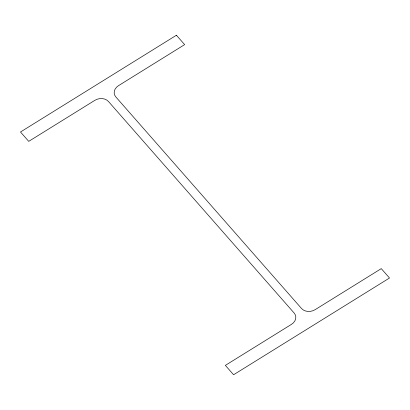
<?xml version="1.0" encoding="UTF-8"?>
<svg xmlns="http://www.w3.org/2000/svg" width="410" height="410" viewBox="0 0 410 410"><rect width="100%" height="100%" fill="white"/><g stroke="black" fill="none" stroke-linecap="round" stroke-linejoin="round"><path stroke-width="0.61" d="M176.413 35.245L20.5 131.994L28.731 141.368L94.869 100.327A9.876 7.908 -12.2 0 1 108.46 101.49L294.18 313.076A9.876 7.908 -12.2 0 1 291.495 324.341L225.356 365.382L233.587 374.755L389.5 278.006L381.269 268.632L315.131 309.673A9.876 7.908 -12.2 0 1 301.54 308.51L115.82 96.924A9.876 7.908 -12.2 0 1 118.505 85.659L184.643 44.618L176.413 35.245"/></g></svg>
